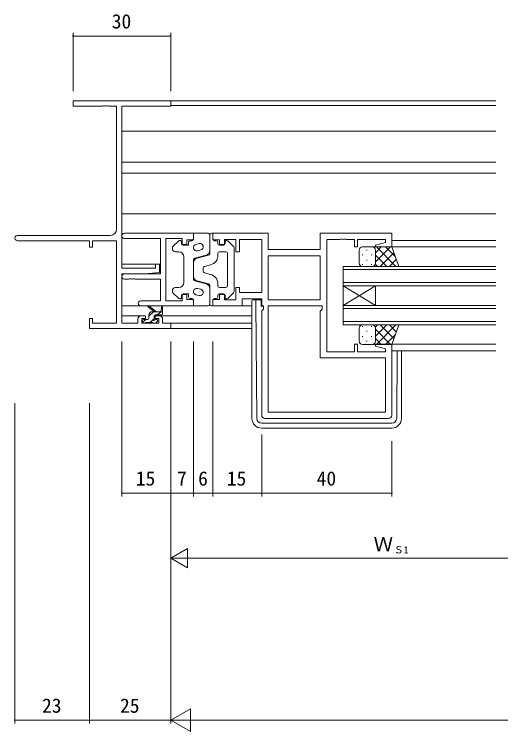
# Model space of a CAD drawing. Units: millimetres, scale not verified. Extents: x -567 to 567, y -403 to 403.
# Drawn here: x -70.9 to 78.7, y -249.3 to -28.5 of the extents above; entities that cross this region are included whole.
import ezdxf
from ezdxf.enums import TextEntityAlignment as Align

# ---------------------------------------------------------------- set-up
doc = ezdxf.new("R2010")
doc.units = ezdxf.units.MM
doc.header["$LTSCALE"] = 2
for name, color, linetype, lineweight in [('0-0_0', 7, 'Continuous', 9), ('0-1_USER1', 6, 'Continuous', 9), ('0-2_YKK_ZWAK', 2, 'Continuous', 9), ('0-3_YKK_11', 4, 'Continuous', 9)]:
    doc.layers.add(name, color=color, linetype=linetype, lineweight=lineweight)
doc.styles.add('ＭＳ ゴシック', font='')
doc.styles.get('ＭＳ ゴシック').set_extended_font_data('MS Gothic')

msp = doc.modelspace()

# ---------------------------------------------------------------- linework, layer by layer
at = {"layer": '0-0_0'}
for p, q in [((-22.842, -55.185), (-52.842, -55.185)), ((-52.842, -55.185), (-52.842, -56.815)), ((-22.842, -56.815), (-22.842, -55.185)), ((-52.842, -56.815), (-43.8, -56.815)), ((-43.8, -56.815), (-43.617, -56.695)), ((-43.617, -56.695), (-43.067, -56.695)), ((-43.067, -56.695), (-42.884, -56.815)), ((-42.884, -56.815), (-42.8, -56.815)), ((-42.8, -56.815), (-42.617, -56.695)), ((-42.617, -56.695), (-42.067, -56.695)), ((-42.067, -56.695), (-41.884, -56.815)), ((-41.884, -56.815), (-39.472, -56.815)), ((-39.472, -56.815), (-39.472, -94.555)), ((-37.842, -106.685), (-37.842, -56.815)), ((-37.842, -56.815), (-22.842, -56.815)), ((-41.472, -96.555), (-70.027, -96.555)), ((-15.842, -95.885), (-37.027, -95.885)), ((-15.842, -97.885), (-15.842, -95.885)), ((7.088, -95.885), (-9.842, -95.885)), ((-9.842, -95.885), (-9.842, -97.885)), ((7.088, -100.885), (7.088, -95.885)), ((23.158, -95.885), (23.158, -100.885)), ((45.158, -95.885), (23.158, -95.885)), ((45.158, -100.085), (45.158, -95.885)), ((-70.027, -98.185), (-47.842, -98.185)), ((-47.842, -98.185), (-47.842, -100.185)), ((-46.942, -98.185), (-39.472, -98.185)), ((-46.942, -100.185), (-46.942, -98.185)), ((-39.472, -98.185), (-39.472, -123.555)), ((-37.027, -97.515), (-25.972, -97.515)), ((-25.972, -97.515), (-25.972, -108.385)), ((-24.342, -116.655), (-24.342, -97.515)), ((-24.342, -97.515), (-19.342, -97.515)), ((-19.342, -97.515), (-19.342, -99.385)), ((-17.842, -97.885), (-15.842, -97.885)), ((-17.842, -99.385), (-17.842, -97.885)), ((-9.842, -97.885), (-7.842, -97.885)), ((-7.842, -97.885), (-7.842, -99.385)), ((-6.342, -99.385), (-6.342, -97.815)), ((-6.342, -97.815), (-2.842, -97.815)), ((-2.842, -97.815), (-2.842, -101.585)), ((-1.642, -101.585), (-1.642, -97.815)), ((-1.642, -97.815), (5.158, -97.815)), ((5.158, -97.815), (5.158, -114.155)), ((25.158, -132.355), (25.158, -97.815)), ((25.158, -97.815), (29.2, -97.815)), ((29.2, -97.815), (29.383, -97.695)), ((29.383, -97.695), (29.933, -97.695)), ((29.933, -97.695), (30.116, -97.815)), ((30.116, -97.815), (30.2, -97.815)), ((30.2, -97.815), (30.383, -97.695)), ((30.383, -97.695), (30.933, -97.695)), ((30.933, -97.695), (31.116, -97.815)), ((31.116, -97.815), (33.658, -97.815)), ((33.658, -97.815), (33.658, -100.085)), ((34.658, -100.085), (34.658, -97.815)), ((34.658, -97.815), (43.228, -97.815)), ((43.228, -98.732), (40.129, -99.563)), ((43.228, -97.815), (43.228, -98.732)), ((-47.842, -100.185), (-46.942, -100.185)), ((-19.342, -99.385), (-17.842, -99.385)), ((-7.842, -99.385), (-6.342, -99.385)), ((23.158, -100.885), (7.088, -100.885)), ((33.658, -100.085), (34.658, -100.085)), ((40.129, -99.563), (40.198, -100.085)), ((40.198, -100.085), (45.158, -100.085)), ((-2.842, -101.585), (-1.642, -101.585)), ((7.088, -102.815), (7.088, -116.355)), ((23.158, -102.815), (7.088, -102.815)), ((23.158, -102.815), (7.088, -102.815)), ((23.158, -116.355), (23.158, -102.815)), ((-27.542, -105.385), (-27.542, -106.685)), ((-26.342, -105.385), (-27.542, -105.385)), ((-26.342, -107.991), (-26.342, -105.385)), ((-27.542, -106.685), (-37.842, -106.685)), ((-30.842, -108.385), (-26.342, -107.991)), ((-37.842, -123.555), (-37.842, -108.385)), ((-37.842, -108.385), (-30.842, -108.385)), ((-25.972, -108.385), (-37.027, -108.385)), ((-37.027, -110.015), (-35.8, -110.015)), ((-35.8, -110.015), (-35.617, -109.895)), ((-35.617, -109.895), (-35.067, -109.895)), ((-35.067, -109.895), (-34.884, -110.015)), ((-34.884, -110.015), (-34.8, -110.015)), ((-34.8, -110.015), (-34.617, -109.895)), ((-34.617, -109.895), (-34.067, -109.895)), ((-34.067, -109.895), (-33.884, -110.015)), ((-33.884, -110.015), (-25.972, -110.015)), ((-25.972, -110.015), (-25.972, -116.655)), ((-2.842, -112.585), (-2.842, -116.355)), ((-1.642, -112.585), (-2.842, -112.585)), ((-1.642, -114.155), (-1.642, -112.585)), ((-19.342, -114.785), (-19.342, -116.655)), ((-17.842, -114.785), (-19.342, -114.785)), ((-17.842, -116.285), (-17.842, -114.785)), ((-7.842, -114.785), (-7.842, -116.285)), ((-6.342, -114.785), (-7.842, -114.785)), ((-6.342, -116.355), (-6.342, -114.785)), ((5.158, -114.155), (-1.642, -114.155)), ((-25.972, -116.655), (-32.027, -116.655)), ((-19.342, -116.655), (-24.342, -116.655)), ((-15.842, -116.285), (-17.842, -116.285)), ((-15.842, -118.285), (-15.842, -116.285)), ((-9.842, -116.285), (-9.842, -118.285)), ((-7.842, -116.285), (-9.842, -116.285)), ((-2.842, -116.355), (-6.342, -116.355)), ((-0.912, -116.085), (5.158, -116.085)), ((-0.912, -118.285), (-0.912, -116.085)), ((5.158, -116.085), (5.158, -118.285)), ((7.088, -116.355), (23.158, -116.355)), ((-32.027, -118.285), (-15.842, -118.285)), ((-9.842, -118.285), (-0.912, -118.285)), ((5.158, -118.285), (5.688, -118.285)), ((5.688, -118.285), (5.688, -119.285)), ((7.088, -118.285), (7.088, -150.955)), ((23.758, -118.285), (7.088, -118.285)), ((23.758, -119.285), (23.758, -118.285)), ((-30.642, -121.285), (-31.942, -121.285)), ((-30.642, -122.085), (-30.642, -121.285)), ((-27.642, -121.285), (-27.642, -122.085)), ((-26.342, -121.285), (-27.642, -121.285)), ((5.688, -119.285), (5.158, -119.815)), ((5.158, -119.815), (5.158, -151.885)), ((23.158, -119.885), (23.758, -119.285)), ((23.158, -134.285), (23.158, -119.885)), ((-47.842, -122.185), (-47.842, -125.185)), ((-46.942, -122.185), (-47.842, -122.185)), ((-46.942, -123.555), (-46.942, -122.185)), ((-39.472, -123.555), (-46.942, -123.555)), ((-32.942, -123.555), (-37.842, -123.555)), ((-32.942, -122.285), (-32.942, -123.555)), ((-31.742, -123.555), (-31.742, -122.085)), ((-31.742, -122.085), (-30.642, -122.085)), ((-26.542, -123.555), (-31.742, -123.555)), ((-27.642, -122.085), (-26.542, -122.085)), ((-26.542, -122.085), (-26.542, -123.555)), ((-25.342, -123.555), (-25.342, -122.285)), ((-22.842, -123.555), (-25.342, -123.555)), ((-22.842, -125.185), (-22.842, -123.555)), ((-47.842, -125.185), (-22.842, -125.185)), ((34.658, -132.355), (34.658, -130.085)), ((40.198, -130.085), (40.129, -130.607)), ((45.158, -130.085), (40.198, -130.085)), ((45.158, -151.885), (45.158, -130.085)), ((43.228, -132.355), (34.658, -132.355)), ((40.129, -130.607), (43.228, -131.438)), ((43.228, -131.438), (43.228, -132.355)), ((43.228, -134.285), (23.158, -134.285)), ((43.228, -150.955), (43.228, -134.285)), ((7.088, -150.955), (43.228, -150.955)), ((7.088, -150.955), (43.228, -150.955)), ((6.158, -152.885), (44.158, -152.885))]:
    msp.add_line(p, q, dxfattribs=at)
msp.add_lwpolyline([(34.658, -130.085), (33.658, -130.085), (33.658, -132.355), (25.158, -132.355)], dxfattribs=at)
for centre, radius, start, end in [((-41.472, -94.555), 2, 270.00001, 359.99999), ((-70.027, -97.37), 0.815, 89.99999, 270.00001), ((-37.027, -96.7), 0.815, 89.99999, 270.00001), ((-37.027, -109.2), 0.815, 89.99999, 270.00001), ((-32.027, -117.47), 0.815, 89.99999, 270.00001), ((-31.942, -122.285), 1, 90.00001, 179.99999), ((-26.342, -122.285), 1, 0.00001, 89.99999), ((6.158, -151.885), 1, 180.00001, 269.99999), ((44.158, -151.885), 1, 270.00001, 359.99999)]:
    msp.add_arc(centre, radius, start, end, dxfattribs=at)
at = {"layer": '0-1_USER1'}
for p, q in [((-52.842, -52.185), (-52.842, -34.185)), ((-52.842, -35.185), (-22.842, -35.185)), ((-22.842, -52.185), (-22.842, -34.185)), ((-37.842, -129.185), (-37.842, -176.885)), ((-22.842, -129.185), (-22.842, -176.885)), ((-22.842, -129.185), (-22.842, -176.885)), ((-15.842, -129.185), (-15.842, -176.885)), ((-15.842, -129.185), (-15.842, -176.885)), ((-9.842, -129.185), (-9.842, -176.885)), ((-9.842, -147.185), (-9.842, -176.885)), ((-70.842, -148.185), (-70.842, -246.8)), ((-47.842, -148.185), (-47.842, -246.8)), ((-47.842, -148.185), (-47.842, -246.8)), ((-22.842, -148.185), (-22.842, -246.8)), ((-22.842, -148.185), (-22.842, -246.8)), ((5.158, -157.885), (5.158, -176.885)), ((-22.842, -159.885), (-22.842, -196.885)), ((5.158, -159.885), (5.158, -176.885)), ((45.158, -159.885), (45.158, -176.885)), ((-22.842, -175.885), (-37.842, -175.885)), ((-22.842, -175.885), (-15.842, -175.885)), ((-9.842, -175.885), (-15.842, -175.885)), ((-9.842, -175.885), (5.158, -175.885)), ((45.158, -175.885), (5.158, -175.885)), ((-22.842, -195.885), (-17.646, -192.885)), ((-22.842, -195.885), (-12.45, -195.885)), ((-16.842, -195.885), (106.158, -195.885)), ((-22.842, -245.8), (-16.78, -242.3)), ((-16.78, -249.3), (-16.78, -242.3)), ((-47.842, -245.8), (-70.842, -245.8)), ((-22.842, -245.8), (-47.842, -245.8)), ((-22.842, -245.8), (-10.718, -245.8)), ((-22.842, -245.8), (-16.78, -249.3)), ((450.158, -245.8), (-15.842, -245.8))]:
    msp.add_line(p, q, dxfattribs=at)
msp.add_lwpolyline([(-22.842, -195.885), (-17.646, -198.885), (-17.646, -192.885)], dxfattribs=at)
for centre, start, end in [((-52.842, -35.185), 0, 180), ((-52.842, -35.185), 180, 0), ((-22.842, -35.185), 0, 180), ((-22.842, -35.185), 180, 0), ((-37.842, -175.885), 0, 180), ((-37.842, -175.885), 180, 0), ((-22.842, -175.885), 0, 180), ((-22.842, -175.885), 0, 180), ((-22.842, -175.885), 180, 0), ((-22.842, -175.885), 180, 0), ((-15.842, -175.885), 0, 180), ((-15.842, -175.885), 0, 180), ((-15.842, -175.885), 180, 0), ((-15.842, -175.885), 180, 0), ((-9.842, -175.885), 0, 180), ((-9.842, -175.885), 0, 180), ((-9.842, -175.885), 180, 0), ((-9.842, -175.885), 180, 0), ((5.158, -175.885), 0, 180), ((5.158, -175.885), 0, 180), ((5.158, -175.885), 180, 0), ((5.158, -175.885), 180, 0), ((45.158, -175.885), 0, 180), ((45.158, -175.885), 180, 0), ((-70.842, -245.8), 0, 180), ((-70.842, -245.8), 180, 0), ((-47.842, -245.8), 0, 180), ((-47.842, -245.8), 0, 180), ((-47.842, -245.8), 180, 0), ((-47.842, -245.8), 180, 0)]:
    msp.add_arc(centre, 0.106, start, end, dxfattribs=at)
at = {"layer": '0-2_YKK_ZWAK'}
for p, q in [((77.158, -55.185), (-23.142, -55.185)), ((77.158, -56.585), (-22.842, -56.585)), ((77.158, -64.485), (-37.842, -64.485)), ((77.158, -73.985), (-37.842, -73.985)), ((77.158, -77.385), (-37.842, -77.385)), ((77.158, -89.885), (-37.842, -89.885)), ((77.158, -98.085), (45.158, -98.085)), ((77.158, -100.085), (44.658, -100.085)), ((-27.242, -105.385), (-37.842, -105.385)), ((-25.972, -105.385), (-26.642, -105.385)), ((77.158, -106.085), (30.159, -106.085)), ((30.159, -106.085), (30.159, -112.085)), ((30.159, -107.085), (77.158, -107.085)), ((-37.728, -108.785), (-37.842, -108.785)), ((77.158, -111.085), (30.159, -111.085)), ((30.159, -112.085), (77.158, -112.085)), ((30.159, -112.085), (40.159, -118.085)), ((30.159, -118.085), (40.159, -112.085)), ((30.159, -118.085), (30.159, -112.085)), ((40.159, -118.085), (40.159, -112.085)), ((-32.027, -118.285), (-37.842, -118.285)), ((-1.212, -118.285), (2.158, -118.285)), ((77.158, -118.085), (30.159, -118.085)), ((30.159, -118.085), (30.159, -124.085)), ((30.159, -119.085), (77.158, -119.085)), ((-31.942, -121.285), (-37.842, -121.285)), ((2.158, -121.285), (-26.342, -121.285)), ((2.158, -123.555), (-23.142, -123.555)), ((77.158, -123.085), (30.159, -123.085)), ((2.158, -125.185), (-23.142, -125.185)), ((30.159, -124.085), (77.158, -124.085)), ((77.158, -130.085), (44.658, -130.085)), ((77.158, -132.085), (45.158, -132.085))]:
    msp.add_line(p, q, dxfattribs=at)
at = {"layer": '0-3_YKK_11'}
for p, q in [((-15.842, -95.885), (-15.842, -97.685)), ((-11.342, -95.885), (-15.842, -95.885)), ((-10.842, -102.198), (-10.842, -96.385)), ((-10.842, -96.385), (-10.842, -101.225)), ((-9.842, -95.885), (-10.342, -95.885)), ((-9.842, -97.685), (-9.842, -95.885)), ((-22.187, -99.937), (-20.387, -98.223)), ((-19.542, -98.585), (-19.542, -99.085)), ((-17.342, -98.685), (-17.342, -99.585)), ((-16.342, -98.185), (-16.842, -98.185)), ((-15.094, -99.358), (-14.094, -99.098)), ((-8.842, -98.185), (-9.342, -98.185)), ((-8.342, -98.685), (-8.342, -99.085)), ((-6.142, -98.585), (-6.142, -99.085)), ((-3.497, -99.937), (-5.297, -98.223)), ((-22.342, -100.299), (-22.342, -100.585)), ((-17.342, -99.585), (-19.042, -99.585)), ((-14.59, -101.293), (-13.59, -101.033)), ((-6.642, -99.585), (-7.842, -99.585)), ((-3.342, -100.299), (-3.342, -113.871)), ((35.158, -105.085), (35.158, -101.085)), ((36.158, -100.085), (39.158, -100.085)), ((37.522, -101.005), (37.522, -101.205)), ((45.158, -100.085), (39.158, -100.085)), ((40.158, -104.706), (44.778, -100.085)), ((40.158, -101.877), (41.95, -100.085)), ((40.158, -101.085), (40.158, -104.685)), ((40.158, -101.485), (40.158, -105.085)), ((40.426, -100.085), (46.426, -106.085)), ((43.255, -100.085), (46.216, -103.046)), ((47.301, -106.085), (45.158, -100.085)), ((-20.342, -101.585), (-21.342, -101.585)), ((-18.842, -111.085), (-18.842, -103.085)), ((-15.468, -103.588), (-11.964, -102.677)), ((-14.719, -103.593), (-11.216, -102.682)), ((-8.342, -102.085), (-8.342, -102.715)), ((-7.842, -101.585), (-5.842, -101.585)), ((-5.342, -102.085), (-5.342, -112.085)), ((36.107, -102.42), (36.107, -102.62)), ((38.937, -102.42), (38.937, -102.62)), ((40.158, -102.645), (43.598, -106.085)), ((41.607, -106.085), (45.802, -101.89)), ((-15.842, -110.098), (-15.842, -104.072)), ((-15.842, -109.125), (-15.842, -105.045)), ((-10.587, -105.619), (-12.468, -106.108)), ((36.107, -105.45), (36.107, -105.65)), ((37.522, -104.035), (37.522, -104.235)), ((38.937, -105.45), (38.937, -105.65)), ((40.101, -105.417), (40.769, -106.085)), ((44.435, -106.085), (46.547, -103.974)), ((-12.842, -106.591), (-12.842, -107.085)), ((-12.842, -107.579), (-12.842, -107.085)), ((-10.587, -108.552), (-12.468, -108.063)), ((39.158, -106.085), (36.158, -106.085)), ((38.937, -106.085), (47.301, -106.085)), ((-20.342, -112.585), (-21.342, -112.585)), ((-15.468, -110.582), (-11.964, -111.493)), ((-14.719, -110.577), (-11.216, -111.488)), ((-10.842, -111.972), (-10.842, -117.785)), ((-8.342, -112.085), (-8.342, -111.455)), ((-7.842, -112.585), (-5.842, -112.585)), ((-22.342, -113.871), (-22.342, -113.585)), ((-22.187, -114.233), (-20.387, -115.947)), ((-17.342, -114.585), (-19.042, -114.585)), ((-17.342, -114.585), (-17.342, -115.485)), ((-14.59, -112.877), (-13.59, -113.137)), ((-10.842, -117.785), (-10.842, -112.945)), ((-6.642, -114.585), (-7.842, -114.585)), ((-3.497, -114.233), (-5.297, -115.947)), ((-19.542, -115.585), (-19.542, -115.085)), ((-16.342, -115.985), (-16.842, -115.985)), ((-15.842, -118.285), (-15.842, -116.485)), ((-15.094, -114.813), (-14.094, -115.073)), ((-9.842, -116.485), (-9.842, -118.285)), ((-8.842, -115.985), (-9.342, -115.985)), ((-8.342, -115.485), (-8.342, -115.085)), ((-6.142, -115.585), (-6.142, -115.085)), ((2.158, -116.685), (2.158, -117.385)), ((3.658, -116.385), (3.358, -116.385)), ((4.958, -116.385), (3.658, -116.385)), ((4.958, -118.385), (4.958, -116.385)), ((-27.842, -120.055), (-29.661, -118.654)), ((-27.242, -120.055), (-29.46, -118.372)), ((-25.642, -118.929), (-25.84, -120.055)), ((-25.342, -120.755), (-25.342, -118.756)), ((-11.342, -118.285), (-15.842, -118.285)), ((-9.842, -118.285), (-10.342, -118.285)), ((2.158, -117.385), (2.158, -152.885)), ((3.646, -152.897), (3.366, -117.385)), ((4.958, -118.385), (5.661, -118.385)), ((-29.542, -121.449), (-28.148, -120.055)), ((-29.542, -122.155), (-29.542, -121.055)), ((-28.542, -120.055), (-25.342, -120.055)), ((-27.942, -121.994), (-27.942, -121.355)), ((-27.642, -121.055), (-25.642, -121.055)), ((-26.903, -121.055), (-25.903, -120.055)), ((-31.542, -122.755), (-31.542, -123.255)), ((-31.5, -123.408), (-30.548, -122.455)), ((-29.842, -122.455), (-31.242, -122.455)), ((-31.242, -123.555), (-30.742, -123.555)), ((-30.542, -123.355), (-28.442, -123.355)), ((-29.203, -123.355), (-27.971, -122.123)), ((-28.242, -123.555), (-27.642, -123.555)), ((-27.142, -122.455), (-27.481, -122.455)), ((-27.43, -123.467), (-26.93, -122.967)), ((35.158, -125.087), (35.158, -129.087)), ((36.107, -124.722), (36.107, -124.522)), ((39.158, -124.087), (36.158, -124.087)), ((38.937, -124.087), (47.301, -124.087)), ((38.937, -124.722), (38.937, -124.522)), ((40.101, -124.755), (40.769, -124.087)), ((40.158, -127.527), (43.598, -124.087)), ((40.158, -128.687), (40.158, -125.087)), ((40.158, -125.467), (44.778, -130.087)), ((40.158, -129.087), (40.158, -125.487)), ((40.426, -130.087), (46.426, -124.087)), ((41.607, -124.087), (45.802, -128.283)), ((44.435, -124.087), (46.547, -126.199)), ((47.301, -124.087), (45.158, -130.087)), ((36.107, -127.752), (36.107, -127.552)), ((37.522, -126.137), (37.522, -125.937)), ((38.937, -127.752), (38.937, -127.552)), ((43.255, -130.087), (46.216, -127.126)), ((36.158, -130.087), (39.158, -130.087)), ((37.522, -129.167), (37.522, -128.967)), ((45.158, -130.087), (39.158, -130.087)), ((40.158, -128.295), (41.95, -130.087)), ((46.67, -152.897), (46.834, -132.085)), ((48.158, -132.085), (48.158, -152.885)), ((5.146, -154.385), (45.17, -154.385)), ((45.158, -155.885), (5.158, -155.885))]:
    msp.add_line(p, q, dxfattribs=at)
msp.add_lwpolyline([(3.366, -117.385), (3.358, -116.385), (2.458, -116.385)], dxfattribs=at)
for centre, radius, start, end in [((-11.342, -96.385), 0.5, 0, 90), ((-10.342, -96.385), 0.5, 90, 180), ((-20.042, -98.585), 0.5, 0, 133.60282), ((-19.042, -99.085), 0.5, 180, 270), ((-16.842, -98.685), 0.5, 90, 180), ((-16.342, -97.685), 0.5, 270, 0), ((-13.842, -100.065), 1, 284.57422, 104.57422), ((-9.342, -97.685), 0.5, 180, 270), ((-8.842, -98.685), 0.5, 0, 90), ((-7.842, -99.085), 0.5, 180, 270), ((-6.642, -99.085), 0.5, 270, 0), ((-5.642, -98.585), 0.5, 46.39718, 180), ((-21.842, -100.299), 0.5, 133.60282, 180), ((-21.342, -100.585), 1, 180, 270), ((-14.842, -100.325), 1, 104.57422, 284.57422), ((-12.342, -101.225), 1.5, 284.57422, 0), ((-3.842, -100.299), 0.5, 0, 46.39718), ((36.158, -101.085), 1, 90, 180), ((39.158, -101.085), 1, 0, 90), ((39.158, -101.085), 1, 0, 90), ((-20.342, -103.085), 1.5, 0, 90), ((-15.342, -104.072), 0.5, 104.57422, 180), ((-14.342, -105.045), 1.5, 104.57422, 180), ((-11.342, -102.198), 0.5, 284.57422, 0), ((-11.342, -102.715), 3, 284.57422, 0), ((-7.842, -102.085), 0.5, 90, 180), ((-5.842, -102.085), 0.5, 0, 90), ((36.158, -105.085), 1, 180, 270), ((39.158, -105.085), 1, 270, 0), ((39.158, -105.085), 1, 270, 0), ((-12.342, -106.591), 0.5, 104.57422, 180), ((-12.342, -107.579), 0.5, 180, 255.42578), ((-14.342, -109.125), 1.5, 180, 255.42578), ((-15.342, -110.098), 0.5, 180, 255.42578), ((-11.342, -111.455), 3, 0, 75.42578), ((-21.342, -113.585), 1, 90, 180), ((-20.342, -111.085), 1.5, 270, 0), ((-12.342, -112.945), 1.5, 0, 75.42578), ((-11.342, -111.972), 0.5, 0, 75.42578), ((-7.842, -112.085), 0.5, 180, 270), ((-5.842, -112.085), 0.5, 270, 0), ((-21.842, -113.871), 0.5, 180, 226.39718), ((-19.042, -115.085), 0.5, 90, 180), ((-14.842, -113.845), 1, 75.42578, 255.42578), ((-13.842, -114.105), 1, 255.42578, 75.42578), ((-7.842, -115.085), 0.5, 90, 180), ((-6.642, -115.085), 0.5, 0, 90), ((-3.842, -113.871), 0.5, 313.60282, 0), ((-20.042, -115.585), 0.5, 226.39718, 0), ((-16.842, -115.485), 0.5, 180, 270), ((-16.342, -116.485), 0.5, 0, 90), ((-9.342, -116.485), 0.5, 90, 180), ((-8.842, -115.485), 0.5, 270, 0), ((-5.642, -115.585), 0.5, 180, 313.60282), ((2.458, -116.685), 0.3, 90, 180), ((-29.642, -118.455), 0.2, 24.41711, 264.41711), ((-25.542, -118.756), 0.2, 0, 240), ((-11.342, -117.785), 0.5, 270, 0), ((-10.342, -117.785), 0.5, 180, 270), ((-28.542, -121.055), 1, 90, 180), ((-27.642, -121.355), 0.3, 90, 180), ((-25.642, -120.755), 0.3, 270, 0), ((-31.242, -122.755), 0.3, 90, 180), ((-31.242, -123.255), 0.3, 180, 270), ((-30.742, -123.355), 0.2, 270, 0), ((-29.842, -122.155), 0.3, 270, 0), ((-28.242, -123.355), 0.2, 180, 270), ((-27.942, -122.455), 0.25, 123.05573, 326.94427), ((-28.242, -121.994), 0.3, 303.05573, 0), ((-27.481, -122.755), 0.3, 90, 146.94427), ((-27.642, -123.255), 0.3, 270, 315), ((-27.142, -122.755), 0.3, 315, 90), ((36.158, -125.087), 1, 90, 180), ((39.158, -125.087), 1, 0, 90), ((39.158, -125.087), 1, 0, 90), ((36.158, -129.087), 1, 180, 270), ((39.158, -129.087), 1, 270, 0), ((39.158, -129.087), 1, 270, 0), ((5.158, -152.885), 3, 180, 270), ((5.146, -152.885), 1.5, 180.45233, 270), ((45.158, -152.885), 3, 270, 0), ((45.17, -152.885), 1.5, 270, 359.54767)]:
    msp.add_arc(centre, radius, start, end, dxfattribs=at)

# ---------------------------------------------------------------- texts
at = {"layer": '0-1_USER1', "style": 'ＭＳ ゴシック'}
for s, height, p in [('30', 4.399, (-40.973, -34.185)), ('15', 4.399, (-33.583, -174.885)), ('7', 4.399, (-20.889, -174.885)), ('6', 4.399, (-14.401, -174.885)), ('15', 4.399, (-5.583, -174.885)), ('40', 4.399, (22.064, -174.885)), ('Ｗ', 4.399, (39.566, -195.085)), ('Ｓ1', 2.199, (45.803, -195.085)), ('23', 4.399, (-62.424, -244.8)), ('25', 4.399, (-38.424, -244.8))]:
    msp.add_text(s, height=height, dxfattribs=at).set_placement(p, align=Align.BOTTOM_LEFT)

doc.saveas('drawing.dxf')
